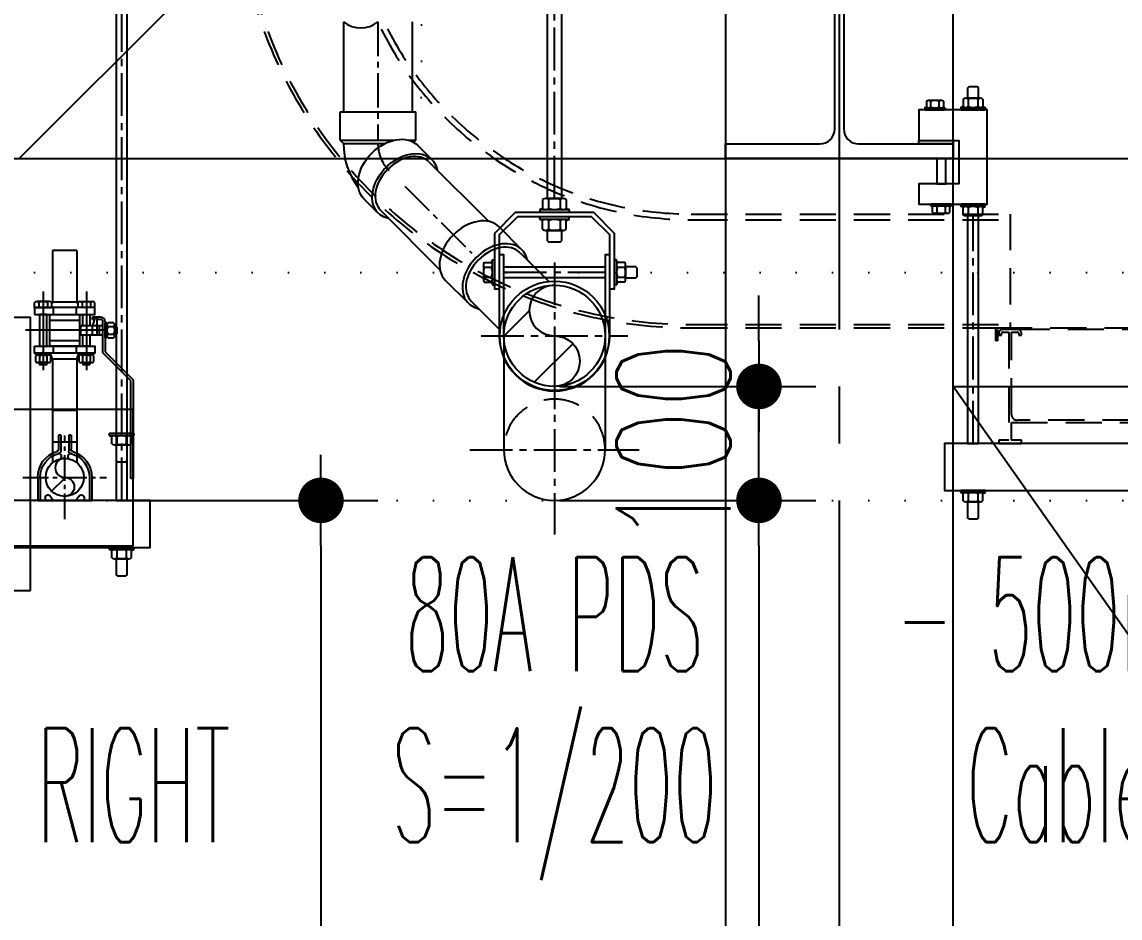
# Model space of a CAD drawing. Header units: millimetres. Extents: x -192235 to 515711, y 45168 to 947868.
# Drawn here: x 161682 to 162647, y 465183 to 465970 of the extents above; entities that cross this region are included whole.
import ezdxf
from ezdxf.enums import TextEntityAlignment as Align

# ---------------------------------------------------------------- set-up
doc = ezdxf.new("R2010")
doc.units = ezdxf.units.MM
doc.header["$LTSCALE"] = 1000
doc.header["$PDMODE"] = 1
for name, pattern in [('CENTER2', [1.125, 0.75, -0.125, 0.125, -0.125]), ('DOT2', [3.175, 0, -3.175]), ('HIDDEN2', [4.7625, 3.175, -1.5875]), ('TPH12-SEC-@20-1$0$CENTERK0', [0.65, 0.5, -0.05, 0.05, -0.05])]:
    doc.linetypes.add(name, pattern=pattern)
for name, color, linetype in [('0-LEVEL LINE', 4, 'DOT2'), ('BG-GN2', 72, 'Continuous'), ('e-eq-SWB', 130, 'Continuous'), ('Hook-up', 130, 'HIDDEN2'), ('M-DIM', 1, 'Continuous'), ('M-PIPE', 3, 'Continuous'), ('M-TXT', 3, 'Continuous'), ('MPPIPE', 100, 'Continuous'), ('SM-SEC-Cm$0$SUPPORT', 2, 'Continuous'), ('SUPPORT', 2, 'Continuous'), ('TPH12-SEC-@20-1$0$STEEL2', 252, 'Continuous'), ('TPH12-SEC-@20-1$0$STEEL3', 252, 'Continuous')]:
    doc.layers.add(name, color=color, linetype=linetype)
doc.styles.add('aa-txt', font='simplex.shx', dxfattribs={"width": 0.7, "bigfont": 'chineset.shx'})
doc.dimstyles.new('50-DIM', dxfattribs={"dimscale": 50, "dimtxt": 2, "dimasz": 0.8, "dimexe": 1, "dimexo": 1, "dimgap": 0.5, "dimtad": 1, "dimdec": 0, "dimdsep": 46, "dimtxsty": 'aa-txt', "dimblk": 'DOT', "dimcen": 5, "dimclrd": 256, "dimclre": 256, "dimclrt": 256, "dimadec": 0, "dimazin": 0, "dimtfac": 1, "dimtdec": 0, "dimtix": 1, "dimtmove": 2, "dimatfit": 3, "dimldrblk": 'DOT', "dimfxl": 1, "dimtolj": 1, "dimtzin": 0, "dimarcsym": 0})

# ---------------------------------------------------------------- blocks, each defined once
blk = doc.blocks.new('TPH12-SEC-@20-1')
at = {"layer": 'DEFPOINTS', "linetype": 'TPH12-SEC-@20-1$0$CENTERK0'}
blk.add_line((162400, 467500), (162400, 462400), dxfattribs=at)
at = {"layer": 'TPH12-SEC-@20-1$0$STEEL2'}
blk.add_lwpolyline([(162300, 466250), (162500, 466250), (162500, 466237), (162417, 466237, 0.414214), (162404, 466224), (162404, 465876, 0.414214), (162417, 465863), (162500, 465863), (162500, 465850), (162300, 465850), (162300, 465863), (162383, 465863, 0.414214), (162396, 465876), (162396, 466224, 0.414214), (162383, 466237), (162300, 466237)], format="xyb", close=True, dxfattribs=at)
at = {"layer": 'TPH12-SEC-@20-1$0$STEEL3'}
blk.add_line((160000, 465850), (175000, 465850), dxfattribs=at)
blk.add_lwpolyline([(162300, 463950), (162500, 463950), (162500, 466250), (162300, 466250)], close=True, dxfattribs=at)
blk = doc.blocks.new('DOT')
at = {"color": 0}
blk.add_line((-1, 0), (1, 0), dxfattribs=at)
at = {"color": 3, "const_width": 0.5}
blk.add_lwpolyline([(-0.25, 0, 1), (0.25, 0, 1)], format="xyb", close=True, dxfattribs=at)
blk = doc.blocks.new('*D116')
at = {"layer": 'DEFPOINTS', "color": 0, "transparency": 16777216}
for p in [(162104.5, 465550), (162104.5, 463950), (162329.5, 463950)]:
    blk.add_point(p, dxfattribs=at)
at = {"layer": 'M-DIM', "lineweight": -2, "transparency": 16777216}
for p, q in [((162154.5, 465550), (162379.5, 465550)), ((162329.5, 465510), (162329.5, 463990)), ((162154.5, 463950), (162379.5, 463950))]:
    blk.add_line(p, q, dxfattribs=at)
at = {"layer": 'M-DIM', "lineweight": -2, "transparency": 16777216, "xscale": 40, "yscale": 40, "zscale": 40}
for p, rotation in [((162329.5, 465550), 90), ((162329.5, 463950), 270)]:
    blk.add_blockref('DOT', p, dxfattribs=dict(at, rotation=rotation))
at = {"layer": 'M-DIM', "transparency": 16777216, "insert": (162254.5, 464500), "char_height": 100, "attachment_point": 5, "rotation": 90, "style": 'aa-txt'}
blk.add_mtext('\\A1;1600', dxfattribs=at)
blk = doc.blocks.new('_Dot')
at = {"color": 0, "linetype": 'ByBlock', "lineweight": -2}
blk.add_line((-0.5, 0), (-1, 0), dxfattribs=at)
at = {"color": 0, "linetype": 'ByBlock', "const_width": 0.5}
blk.add_lwpolyline([(-0.25, 0, 1), (0.25, 0, 1)], format="xyb", close=True, dxfattribs=at)
blk = doc.blocks.new('S-4500-100A')
for p, q in [((-120, 120), (120, 120)), ((-120, -120), (-120, 120)), ((120, -120), (120, 120)), ((-120, -120), (120, -120))]:
    blk.add_line(p, q)
blk.add_circle((0, 0), 57.15)
blk = doc.blocks.new('Nut-M10')
for p, q in [((6.5, 10), (-6.5, 10)), ((-10.9, 1.5), (-10.9, 0.5)), ((-8.66, 2.8), (-10.6, 1.96)), ((-10.4, 2), (10.4, 2)), ((-10.4, 0), (10.4, 0)), ((-8.66, 9.2), (-8.66, 2.8)), ((-4.33, 9.2), (-4.33, 2.8)), ((4.33, 2.8), (4.33, 9.2)), ((8.66, 9.2), (8.66, 2.8)), ((8.66, 2.8), (10.6, 1.96)), ((10.9, 1.5), (10.9, 0.5))]:
    blk.add_line(p, q)
for centre, radius, start, end in [((-6.5, 6.67), 3.33, 49.44104, 130.55896), ((0, -2.12), 12.12, 69.06503, 110.93497), ((6.5, 6.67), 3.33, 49.44104, 130.55896), ((-10.4, 1.5), 0.5, 90, 180), ((-10.4, 0.5), 0.5, 180, 270), ((-6.5, 5.33), 3.33, 229.44104, 310.55896), ((0, 14.12), 12.12, 249.06503, 290.93497), ((6.5, 5.33), 3.33, 229.44104, 310.55896), ((10.4, 1.5), 0.5, 0, 90), ((10.4, 0.5), 0.5, 270, 0)]:
    blk.add_arc(centre, radius, start, end)
blk = doc.blocks.new('Nut-M8')
for p, q in [((-8.95, 1.2), (-8.95, 0.4)), ((-7.51, 2.25), (-8.75, 1.55)), ((-8.55, 1.6), (8.55, 1.6)), ((-8.55, 0), (8.55, 0)), ((-7.51, 7.35), (-7.51, 2.25)), ((5.63, 8), (-5.63, 8)), ((-3.75, 7.35), (-3.75, 2.25)), ((3.75, 2.25), (3.75, 7.35)), ((7.51, 7.35), (7.51, 2.25)), ((7.51, 2.25), (8.75, 1.55)), ((8.95, 1.2), (8.95, 0.4))]:
    blk.add_line(p, q)
for centre, radius, start, end in [((-8.55, 1.2), 0.4, 90, 180), ((-8.55, 0.4), 0.4, 180, 270), ((-5.63, 4.97), 3.03, 51.78679, 128.21321), ((-5.63, 4.63), 3.03, 231.78679, 308.21321), ((0, -3.16), 11.16, 70.34714, 109.65286), ((0, 12.76), 11.16, 250.34714, 289.65286), ((5.63, 4.97), 3.03, 51.78679, 128.21321), ((5.63, 4.63), 3.03, 231.78679, 308.21321), ((8.55, 1.2), 0.4, 0, 90), ((8.55, 0.4), 0.4, 270, 0)]:
    blk.add_arc(centre, radius, start, end)
blk = doc.blocks.new('HG-S-r')
blk.add_lwpolyline([(0.874, 5), (0.774, 4.9), (0.774, 4), (1.726, 4), (1.726, 4.9), (1.626, 5)], close=True)
blk.add_lwpolyline([(-0.5, 0.3), (0, 0.3), (0, -3.5), (-3.5, -3.5), (-3.5, -5.3), (2.5, -5.3), (2.5, 3), (-3.5, 3), (-3.5, 0.3), (-0.5, 0.3), (-0.5, 0), (-3.5, 0), (-3.5, 0.3)])
at = {"xscale": 0.1, "yscale": 0.1, "zscale": 0.1}
for name, p in [('Nut-M10', (1.25, 3)), ('Nut-M8', (-2.1, 3))]:
    blk.add_blockref(name, p, dxfattribs=at)
at = {"xscale": 0.1, "yscale": 0.1, "zscale": 0.1, "rotation": 180}
for name, p in [('Nut-M8', (-1.55, -5.3)), ('Nut-M10', (1.25, -5.3))]:
    blk.add_blockref(name, p, dxfattribs=at)
blk = doc.blocks.new('*D301')
at = {"layer": 'DEFPOINTS', "color": 0, "transparency": 16777216}
for p in [(162104.5, 465650), (162329.5, 465650), (162104.5, 465550)]:
    blk.add_point(p, dxfattribs=at)
at = {"layer": 'M-DIM', "lineweight": -2, "transparency": 16777216}
for p, q in [((162329.5, 465690), (162329.5, 465730)), ((162154.5, 465650), (162379.5, 465650)), ((162329.5, 465550), (162329.5, 465650)), ((162154.5, 465550), (162379.5, 465550)), ((162329.5, 465510), (162329.5, 465470))]:
    blk.add_line(p, q, dxfattribs=at)
at = {"layer": 'M-DIM', "lineweight": -2, "transparency": 16777216, "xscale": 40, "yscale": 40, "zscale": 40}
for p, rotation in [((162329.5, 465650), 270), ((162329.5, 465550), 90)]:
    blk.add_blockref('DOT', p, dxfattribs=dict(at, rotation=rotation))
at = {"layer": 'M-DIM', "transparency": 16777216, "insert": (162254.5, 465600), "char_height": 100, "attachment_point": 5, "rotation": 90, "style": 'aa-txt'}
blk.add_mtext('\\A1;100', dxfattribs=at)
blk = doc.blocks.new('*D302')
at = {"layer": 'DEFPOINTS', "color": 0, "transparency": 16777216}
for p in [(161720, 465550), (161720, 463950), (161945, 463950)]:
    blk.add_point(p, dxfattribs=at)
at = {"layer": 'M-DIM', "lineweight": -2, "transparency": 16777216}
for p, q in [((161770, 465550), (161995, 465550)), ((161945, 465510), (161945, 463990)), ((161770, 463950), (161995, 463950))]:
    blk.add_line(p, q, dxfattribs=at)
at = {"layer": 'M-DIM', "lineweight": -2, "transparency": 16777216, "xscale": 40, "yscale": 40, "zscale": 40}
for p, rotation in [((161945, 465550), 90), ((161945, 463950), 270)]:
    blk.add_blockref('DOT', p, dxfattribs=dict(at, rotation=rotation))
at = {"layer": 'M-DIM', "transparency": 16777216, "insert": (161870, 464500), "char_height": 100, "attachment_point": 5, "rotation": 90, "style": 'aa-txt'}
blk.add_mtext('\\A1;1600', dxfattribs=at)
blk = doc.blocks.new('Nut-M12')
for p, q in [((-10.39, 11.05), (-10.39, 3.35)), ((7.79, 12), (-7.79, 12)), ((-5.2, 11.05), (-5.2, 3.35)), ((5.2, 3.35), (5.2, 11.05)), ((10.39, 11.05), (10.39, 3.35)), ((-13, 1.8), (-13, 0.6)), ((-10.39, 3.35), (-12.64, 2.35)), ((-12.4, 2.4), (12.4, 2.4)), ((-12.4, 0), (12.4, 0)), ((10.39, 3.35), (12.64, 2.35)), ((13, 1.8), (13, 0.6))]:
    blk.add_line(p, q)
for centre, radius, start, end in [((-7.79, 7.97), 4.03, 49.8296, 130.1704), ((0, -2.69), 14.69, 69.27836, 110.72164), ((7.79, 7.97), 4.03, 49.8296, 130.1704), ((-12.4, 1.8), 0.6, 90, 180), ((-12.4, 0.6), 0.6, 180, 270), ((-7.79, 6.43), 4.03, 229.8296, 310.1704), ((0, 17.09), 14.69, 249.27836, 290.72164), ((7.79, 6.43), 4.03, 229.8296, 310.1704), ((12.4, 1.8), 0.6, 0, 90), ((12.4, 0.6), 0.6, 270, 0)]:
    blk.add_arc(centre, radius, start, end)
blk = doc.blocks.new('SS-BV-15A-f')
for p, q in [((-5.106, 3.55), (-2.656, 6)), ((-2.573, 5.8), (-5.023, 3.35)), ((-2.656, 6), (5.99, 6)), ((5.99, 5.8), (-2.573, 5.8)), ((5.99, 6), (5.99, 5.8)), ((-8.16, 3.15), (-8.16, 2.45)), ((-7.96, 3.15), (-7.96, 2.85)), ((-7.76, 3.55), (-5.106, 3.55)), ((-5.023, 3.35), (-7.76, 3.35)), ((-6.61, 3.05), (-7.41, 3.05)), ((-9.01, 2.644), (-9.01, 1.144)), ((-7.96, 2.45), (-8.16, 2.45)), ((-7.96, 2.607), (-7.96, 2.45)), ((-6.61, 2.85), (-7.41, 2.85)), ((-6.61, 2.45), (-7.41, 2.45)), ((-14.02, 1.067), (-9.51, 1.067)), ((-14.02, 1.067), (-14.02, -1.067)), ((-9.51, 1.067), (-9.302, 1.15)), ((-9.51, -1.067), (-9.51, 1.067)), ((-9.01, 1), (-8.41, 1)), ((-7.91, -1.3), (-7.91, 1.3)), ((-6.11, -1.3), (-6.11, 1.3)), ((-5.61, 1), (-5.01, 1)), ((-4.51, 1.067), (-4.968, 1.25)), ((-4.51, 1.067), (0, 1.067)), ((-4.51, -1.067), (-4.51, 1.067)), ((0, 1.067), (0, -1.067)), ((-14.02, -1.067), (-9.51, -1.067)), ((-9.51, -1.067), (-9.302, -1.15)), ((-9.01, -1), (-8.41, -1)), ((-9.01, -2.65), (-9.01, -1.15)), ((-5.61, -1), (-5.01, -1)), ((-4.51, -1.067), (-4.968, -1.25)), ((-4.51, -1.067), (0, -1.067))]:
    blk.add_line(p, q)
at = {"color": 0}
for p, q in [((-7.66, 4.29), (-7.66, 3.81)), ((-6.52, 4.39), (-7.5, 4.39)), ((-7.335, 3.81), (-7.335, 4.29)), ((-7.298, 4.57), (-7.327, 4.54)), ((-7.327, 4.39), (-7.327, 4.54)), ((-6.692, 4.54), (-7.327, 4.54)), ((-7.298, 4.57), (-6.722, 4.57)), ((-6.722, 4.57), (-6.692, 4.54)), ((-6.692, 4.39), (-6.692, 4.54)), ((-6.685, 3.81), (-6.685, 4.29)), ((-6.36, 3.81), (-6.36, 4.29)), ((-7.66, 3.71), (-6.36, 3.71)), ((-7.66, 3.71), (-7.66, 3.55)), ((-6.36, 3.55), (-7.66, 3.55)), ((-7.5, 3.71), (-6.52, 3.71)), ((-6.36, 3.71), (-6.36, 3.55)), ((-9.54, 1.337), (-9.54, 2.462)), ((-9.01, 2.65), (-9.44, 2.65)), ((-9.44, 2.275), (-9.01, 2.275)), ((-5.01, 1.25), (-5.01, 2.55)), ((-4.85, 2.55), (-5.01, 2.55)), ((-4.85, 2.55), (-4.85, 1.25)), ((-4.85, 2.39), (-4.85, 1.41)), ((-4.27, 2.55), (-4.75, 2.55)), ((-4.75, 2.225), (-4.27, 2.225)), ((-4.17, 1.41), (-4.17, 2.39)), ((-4.17, 2.218), (-4.02, 2.218)), ((-3.99, 2.188), (-4.02, 2.218)), ((-4.02, 1.582), (-4.02, 2.218)), ((-3.99, 2.188), (-3.99, 1.612)), ((-9.44, 1.525), (-9.01, 1.525)), ((-9.44, 1.15), (-9.01, 1.15)), ((-4.85, 1.25), (-5.01, 1.25)), ((-4.75, 1.575), (-4.27, 1.575)), ((-4.75, 1.25), (-4.27, 1.25)), ((-4.17, 1.582), (-4.02, 1.582)), ((-3.99, 1.612), (-4.02, 1.582)), ((-9.54, -1.337), (-9.54, -2.462)), ((-9.44, -1.15), (-9.01, -1.15)), ((-9.44, -1.525), (-9.01, -1.525)), ((-5.01, -1.25), (-5.01, -2.55)), ((-4.85, -1.25), (-5.01, -1.25)), ((-4.85, -2.55), (-4.85, -1.25)), ((-4.85, -2.39), (-4.85, -1.41)), ((-4.75, -1.25), (-4.27, -1.25)), ((-4.75, -1.575), (-4.27, -1.575)), ((-4.17, -1.41), (-4.17, -2.39)), ((-4.17, -1.582), (-4.02, -1.582)), ((-3.99, -1.612), (-4.02, -1.582)), ((-4.02, -2.218), (-4.02, -1.582)), ((-3.99, -1.612), (-3.99, -2.188)), ((-9.44, -2.275), (-9.01, -2.275)), ((-9.01, -2.65), (-9.44, -2.65)), ((-4.85, -2.55), (-5.01, -2.55)), ((-4.75, -2.225), (-4.27, -2.225)), ((-4.27, -2.55), (-4.75, -2.55)), ((-4.17, -2.218), (-4.02, -2.218)), ((-3.99, -2.188), (-4.02, -2.218))]:
    blk.add_line(p, q, dxfattribs=at)
for points in [[(-7.41, 3.35), (-7.41, 1.382), (-6.61, 1.382), (-6.61, 3.35)], [(-7.41, 1.582), (-8.41, 1.582), (-8.41, 2.218), (-7.41, 2.218)], [(-7.41, 2.85), (-8.11, 2.85), (-8.11, 2.65), (-7.41, 2.45)], [(-6.61, 2.218), (-5.61, 2.218), (-5.61, 1.582), (-6.61, 1.582)]]:
    blk.add_lwpolyline(points)
for points in [[(-8.41, -2.65), (-8.41, 2.65), (-9.01, 2.65), (-9.01, -2.65)], [(-5.61, -2.65), (-5.61, 2.65), (-5.01, 2.65), (-5.01, -2.65)], [(-8.41, 1.3), (-5.61, 1.3), (-5.61, -1.3), (-8.41, -1.3)], [(-5.61, -2.218), (-5.61, -1.582), (-8.41, -1.582), (-8.41, -2.218)]]:
    blk.add_lwpolyline(points, close=True)
for centre, radius, start, end in [((-7.497, 4.208), 0.182, 26.77621, 153.22379), ((-7.01, 3.812), 0.578, 55.79454, 124.20546), ((-6.523, 4.208), 0.182, 26.77621, 153.22379), ((-7.497, 3.892), 0.182, 206.77621, 333.22379), ((-7.01, 4.288), 0.578, 235.79454, 304.20546), ((-6.523, 3.892), 0.182, 206.77621, 333.22379), ((-9.314, 2.462), 0.226, 123.85503, 236.14497), ((-8.787, 1.9), 0.753, 150.13717, 209.86283), ((-4.668, 2.387), 0.182, 116.77621, 243.22379), ((-4.272, 1.9), 0.578, 145.79454, 214.20546), ((-4.352, 2.387), 0.182, 296.77621, 63.22379), ((-4.748, 1.9), 0.578, 325.79454, 34.20546), ((-9.314, 1.337), 0.226, 123.85503, 236.14497), ((-4.668, 1.413), 0.182, 116.77621, 243.22379), ((-4.352, 1.413), 0.182, 296.77621, 63.22379), ((-9.314, -1.337), 0.226, 123.85503, 236.14497), ((-8.787, -1.9), 0.753, 150.13717, 209.86283), ((-4.668, -1.413), 0.182, 116.77621, 243.22379), ((-4.272, -1.9), 0.578, 145.79454, 214.20546), ((-4.352, -1.413), 0.182, 296.77621, 63.22379), ((-4.748, -1.9), 0.578, 325.79454, 34.20546), ((-9.314, -2.462), 0.226, 123.85503, 236.14497), ((-4.668, -2.387), 0.182, 116.77621, 243.22379), ((-4.352, -2.387), 0.182, 296.77621, 63.22379)]:
    blk.add_arc(centre, radius, start, end, dxfattribs=at)
for radius in [0.4, 0.2]:
    blk.add_arc((-7.76, 3.15), radius, 90, 180)
at = {"layer": 'MPPIPE', "color": 1, "linetype": 'CENTER2', "ltscale": 0.01}
for p, q in [((-7.01, 3.45), (-7.01, -3.45)), ((-10.41, 1.9), (-3.51, 1.9)), ((-10.41, -1.9), (-3.51, -1.9))]:
    blk.add_line(p, q, dxfattribs=at)
blk = doc.blocks.new('KuzeTee-Side-25Ax15A')
for p, q in [((-10.67, 59), (10.67, 59)), ((-10.67, 59), (-10.67, 12.85)), ((10.67, 59), (10.67, 12.85))]:
    blk.add_line(p, q)
blk.add_circle((0, 0), 16.7)
blk = doc.blocks.new('BG-25A')
for p, q in [((1, 5.104), (-1, 5.104)), ((-0.35, 5.725), (-0.556, 5.725)), ((-0.556, 5.725), (-0.556, 4.482)), ((-0.35, 5.725), (-0.35, 4.325)), ((0.556, 5.725), (0.35, 5.725)), ((0.35, 5.725), (0.35, 4.325)), ((0.556, 5.725), (0.556, 4.482)), ((-2.371, 2.021), (-2.371, 0)), ((-2.165, 2.021), (-2.165, 0)), ((2.165, 2.021), (2.165, 0)), ((2.371, 2.021), (2.371, 0)), ((-2.371, 0), (2.371, 0)), ((-1.706, 0.231), (-1.706, 0)), ((-1.25, 0.349), (-0.973, 0)), ((1.25, 0.349), (0.973, 0)), ((1.706, 0.231), (1.706, 0))]:
    blk.add_line(p, q)
blk.add_circle((0, 2.021), 1.67)
for centre, start, end in [((-0.529, 3.848), 311.78457, 101.78457), ((0.529, 3.848), 78.21543, 228.21543)]:
    blk.add_arc(centre, 0.263, start, end)
at = {"extrusion": (0, 0, -1)}
for centre, major_axis, start_param, end_param in [((0, 2.021), (1.677, 1.677), 3.926991, 5.197458), ((0, 2.021), (1.531, 1.531), 3.926991, 5.260977), ((-0.762, 4.482), (0.146, 0.146), 0.785398, 2.055865), ((-0.556, 4.325), (0.146, 0.146), 0.785398, 2.119384), ((0.556, 4.325), (0.146, 0.146), 2.593005, 3.926991), ((0, 2.021), (1.531, 1.531), -0.548588, 0.785398), ((0.762, 4.482), (-0.146, 0.146), 4.22732, 5.497787), ((0, 2.021), (1.677, 1.677), -0.485069, 0.785398), ((-1.466, 0.243), (0.17, 0.17), 3.876686, 6.615067), ((1.466, 0.243), (0.17, 0.17), 4.380507, 7.118889)]:
    blk.add_ellipse(centre, major_axis=major_axis, ratio=1, start_param=start_param, end_param=end_param, dxfattribs=at)
blk = doc.blocks.new('S-1500-25A')
for p, q in [((-60, 60), (60, 60)), ((-60, -60), (-60, 60)), ((60, -60), (60, 60)), ((-60, -60), (60, -60))]:
    blk.add_line(p, q)
blk.add_circle((0, 0), 16.7)

msp = doc.modelspace()

# ---------------------------------------------------------------- block references
msp.add_blockref('TPH12-SEC-@20-1', (0, 0))

# ---------------------------------------------------------------- next in the draw order: hatches: boundary and pattern name
at = {"layer": '0-LEVEL LINE', "ltscale": 0.01}
h = msp.add_hatch(dxfattribs=at)
h.set_pattern_fill('ANSI31', color=256, scale=100)
h.set_pattern_definition([(45, (51897.3, 0), (-224.5064, 224.5064), [])])
h.paths.add_polyline_path([(160756.41066, 466700), (162036.53965, 466700), (162032.71801, 465850), (160752.58902, 465850)])
at = {"layer": 'BG-GN2'}
h = msp.add_hatch(dxfattribs=at)
h.set_pattern_fill('ANSI31', color=1, scale=10, style=0)
h.set_pattern_definition([(45, (188428.243, 302300.573), (-22.45064, 22.45064), [])])
edge = h.paths.add_edge_path()
edge.add_arc((161720, 465578.55579), 8.35025, 90, 270)
edge.add_arc((161720, 465561.85529), 8.35025, -90, 90, ccw=False)
edge.add_arc((161720, 465570.20554), 16.7005, 90, 270, ccw=False)
at = {"layer": 'M-PIPE'}
h = msp.add_hatch(dxfattribs=at)
h.set_pattern_fill('ANSI31', color=1, scale=15, style=0)
h.set_pattern_definition([(45, (125606.396, 401648.196), (-33.67596, 33.67596), [])])
edge = h.paths.add_edge_path()
edge.add_arc((162150, 465694.45), 44.45, 90, 270)
edge.add_arc((162150, 465672.225), 22.225, 270, 450)
edge.add_arc((162150, 465716.675), 22.225, 90, 270, ccw=False)

# ---------------------------------------------------------------- next in the draw order: linework, layer by layer
at = {"layer": '0-LEVEL LINE', "ltscale": 0.01}
for p, q in [((100000, 465850), (190000, 465850)), ((100000, 465750), (190000, 465750)), ((100000, 465550), (190000, 465550))]:
    msp.add_line(p, q, dxfattribs=at)
msp.add_lwpolyline([(160756.41066, 466700), (162036.53965, 466700), (162032.71801, 465850), (160752.58902, 465850)], close=True, dxfattribs=at)
at = {"layer": 'BG-GN2', "color": 1, "linetype": 'CENTER2', "ltscale": 0.03}
for p, q in [((161720, 465533.50504), (161720, 465606.90604)), ((161683.2995, 465570.20554), (161756.7005, 465570.20554))]:
    msp.add_line(p, q, dxfattribs=at)
at = {"layer": 'BG-GN2'}
msp.add_lwpolyline([(161720, 465586.90604, 1), (161720, 465570.20554, -1), (161720, 465553.50504, -1)], format="xyb", close=True, dxfattribs=at)
msp.add_circle((161720, 465570.20554), 16.7005, dxfattribs=at)
at = {"layer": 'e-eq-SWB'}
msp.add_lwpolyline([(163700, 465650), (162500, 463950), (163700, 463950), (162500, 465650), (163700, 465650), (163700, 463950), (162500, 463950), (162500, 465650)], dxfattribs=at)
at = {"layer": 'Hook-up', "ltscale": 0.01}
for p, q in [((162270, 465801.4), (162550, 465801.4)), ((162270, 465796.4), (162550, 465796.4)), ((162550, 465801.4), (162550, 465701.4)), ((162270, 465704.4), (162550, 465704.4)), ((162270, 465701.4), (162550, 465701.4))]:
    msp.add_line(p, q, dxfattribs=at)
msp.add_lwpolyline([(162539, 465700), (162539, 465690), (162537.6, 465690), (162537.6, 465701.4), (163062.4, 465701.4), (163062.4, 465690), (163061, 465690), (163061, 465700)], close=True, dxfattribs=at)
msp.add_lwpolyline([(163043.8, 465620.4), (162556.2, 465620.4, -0.414213562), (162551.2, 465625.4), (162551.2, 465697.6), (162556.6, 465697.6, -0.414213562), (162557.6, 465696.6), (162557.6, 465695), (162560, 465695), (162560, 465696.6, 0.414213562), (162556.6, 465700), (162543.4, 465700, 0.414213562), (162540, 465696.6), (162540, 465695), (162542.4, 465695), (162542.4, 465696.6, -0.414213562), (162543.4, 465697.6), (162548.8, 465697.6), (162548.8, 465603), (162540, 465603), (162540, 465600), (162560, 465600), (162560, 465603), (162551.2, 465603), (162551.2, 465618.4), (163048.8, 465618.4)], format="xyb", dxfattribs=at)
for radius in [400, 397, 305, 300]:
    msp.add_arc((162270, 466101.4), radius, 180, 270, dxfattribs=at)
at = {"layer": 'M-PIPE'}
for p, q in [((161964.8375, 465970), (161964.8375, 465891.2226)), ((162025.1625, 465970), (162025.1625, 465891.2226)), ((161961.75, 465891.2226), (162028.25, 465891.2226)), ((161961.75, 465866.2226), (161961.75, 465891.2226)), ((162028.25, 465866.2226), (162028.25, 465891.2226)), ((161961.75, 465866.2226), (162009.28373, 465866.2226)), ((161961.75, 465866.2226), (161964.75, 465863.2226)), ((161964.75, 465863.2226), (162001.12278, 465863.2226)), ((162021.86787, 465866.2226), (162028.25, 465866.2226)), ((162028.25, 465866.2226), (162026.36404, 465864.33664)), ((162042.25, 465849.2226), (162029.75, 465861.7226)), ((162040.06681, 465847.03941), (162092.20693, 465794.89929)), ((161995.2274, 465802.2), (161982.7274, 465814.7)), ((161997.41059, 465804.38319), (162049.55071, 465752.24307)), ((162121.3863, 465770.0863), (162101.3863, 465790.0863)), ((162119.88998, 465767.33998), (162145.03721, 465742.19276)), ((162074.3637, 465723.0637), (162054.3637, 465743.0637)), ((162077.11002, 465724.56002), (162102.25724, 465699.41279)), ((162105.55, 465694.45), (162105.55, 465594.45)), ((162194.45, 465694.45), (162194.45, 465594.45))]:
    msp.add_line(p, q, dxfattribs=at)
at = {"layer": 'M-PIPE', "color": 1, "linetype": 'CENTER2', "ltscale": 0.04}
for p, q in [((161995, 465970), (161995, 465866.2226)), ((162018.7387, 465825.7113), (162077.5, 465766.95))]:
    msp.add_line(p, q, dxfattribs=at)
at = {"layer": 'M-PIPE', "color": 1, "linetype": 'CENTER2', "ltscale": 0.05}
for p, q in [((162150, 465758.9), (162150, 465630)), ((162085.55, 465694.45), (162214.45, 465694.45)), ((162150, 465668.9), (162150, 465520)), ((162075.55, 465594.45), (162224.45, 465594.45))]:
    msp.add_line(p, q, dxfattribs=at)
at = {"layer": 'M-PIPE'}
msp.add_lwpolyline([(162150, 465738.9, 1), (162150, 465694.45, -1), (162150, 465650, -1)], format="xyb", close=True, dxfattribs=at)
for radius in [48, 44.45]:
    msp.add_circle((162150, 465694.45), radius, dxfattribs=at)
for centre, radius, start, end in [((161979.91875, 465989.65427), 24.77366, 232.5, 307.5), ((162028.25, 465863.2226), 63.5, 180, 217.33060365), ((162150, 465594.45), 44.45, 180, 0)]:
    msp.add_arc(centre, radius, start, end, dxfattribs=at)
at = {"layer": 'M-PIPE', "color": 1, "linetype": 'CENTER2', "ltscale": 0.04}
msp.add_arc((162028.25, 465863.2226), 33.25, 180, 225, dxfattribs=at)
at = {"layer": 'M-PIPE', "linetype": 'HIDDEN2', "ltscale": 0.01}
msp.add_arc((162150, 465594.45), 44.45, 0, 180, dxfattribs=at)
at = {"layer": 'M-PIPE', "extrusion": (0, 0, -1)}
for centre, start_param, end_param in [((162006.2387, 465838.2113), 3.141592654, 6.283185307), ((162018.7387, 465825.7113), 2.70724049, 6.71753747)]:
    msp.add_ellipse(centre, major_axis=(23.5113, 23.5113), ratio=0.707106781, start_param=start_param, end_param=end_param, dxfattribs=at)
at = {"layer": 'M-PIPE'}
for centre, major_axis, ratio, start_param, end_param in [((162018.7387, 465825.7113), (-21.32811, -21.32811), 0.707106781, 3.141592654, 6.283185307), ((162077.875, 465766.575), (-23.5113, -23.5113), 0.707106781, 3.141592654, 6.283185307), ((162097.875, 465746.575), (-23.5113, -23.5113), 0.707106781, 2.713536672, 6.711241289), ((162098.5, 465745.95), (-21.38998, -21.38998), 0.712950639, 3.141592654, 6.283185307)]:
    msp.add_ellipse(centre, major_axis=major_axis, ratio=ratio, start_param=start_param, end_param=end_param, dxfattribs=at)
at = {"layer": 'SM-SEC-Cm$0$SUPPORT'}
for points in [[(161765.2375, 465550), (161774.7625, 465550), (161774.7625, 466200.7), (161765.2375, 466200.7)], [(162512.7375, 465600), (162522.2625, 465600), (162522.2625, 465800), (162512.7375, 465800)]]:
    msp.add_lwpolyline(points, close=True, dxfattribs=at)
at = {"layer": 'SUPPORT', "linetype": 'CENTER2', "ltscale": 0.05}
for p, q in [((161770, 465550), (161770, 466200.7)), ((162150, 465815), (162150, 466198.7)), ((162517.5, 465600), (162517.5, 465800)), ((162105.55, 465750.2375), (162194.45, 465750.2375))]:
    msp.add_line(p, q, dxfattribs=at)
at = {"layer": 'SUPPORT'}
for points in [[(162143.65, 466198.7), (162143.65, 465815), (162156.35, 465815), (162156.35, 466198.7)], [(162486.53025, 465850), (162485.53025, 465849), (162485.53025, 465828), (162493.46975, 465828), (162493.46975, 465849), (162492.46975, 465850)], [(162182.45, 465799), (162117.55, 465799), (162101.55, 465783), (162101.55, 465735.5), (162097.55, 465735.5), (162097.55, 465784.65685), (162115.89315, 465803), (162184.10685, 465803), (162202.45, 465784.65685), (162202.45, 465735.5), (162198.45, 465735.5), (162198.45, 465783)], [(162155.35, 465777), (162156.35, 465778), (162156.35, 465787), (162143.65, 465787), (162143.65, 465778), (162144.65, 465777)], [(162105.55, 465745.475), (162105.55, 465755), (162194.45, 465755), (162194.45, 465745.475)], [(162222.45, 465754), (162221.45, 465755), (162212.45, 465755), (162212.45, 465745.475), (162221.45, 465745.475), (162222.45, 465746.475)], [(161773.7625, 465583.725), (161774.7625, 465584.725), (161774.7625, 465598.725), (161765.2375, 465598.725), (161765.2375, 465584.725), (161766.2375, 465583.725)], [(163104.5, 465600), (162492.5, 465600), (162492.5, 465558.725), (163104.5, 465558.725)], [(161795, 465550), (161175, 465550), (161175, 465508.725), (161795, 465508.725)], [(162521.2625, 465533.725), (162522.2625, 465534.725), (162522.2625, 465548.725), (162512.7375, 465548.725), (162512.7375, 465534.725), (162513.7375, 465533.725)], [(161773.7625, 465483.725), (161774.7625, 465484.725), (161774.7625, 465498.725), (161765.2375, 465498.725), (161765.2375, 465484.725), (161766.2375, 465483.725)]]:
    msp.add_lwpolyline(points, close=True, dxfattribs=at)
msp.add_lwpolyline([(162198.45, 465694.45), (162198.45, 465765.5), (162194.45, 465765.5), (162194.45, 465694.45, -1), (162105.55, 465694.45), (162105.55, 465765.5), (162101.55, 465765.5), (162101.55, 465694.45, 1)], format="xyb", close=True, dxfattribs=at)

# ---------------------------------------------------------------- next in the draw order: block references
for name, p in [('S-4500-100A', (161570, 465590.86465)), ('S-1500-25A', (161720, 465570.20554))]:
    msp.add_blockref(name, p)
at = {"layer": 'BG-GN2', "xscale": 10, "yscale": 10, "zscale": 10, "rotation": 270}
msp.add_blockref('SS-BV-15A-f', (161720, 465629.20554), dxfattribs=at)
at = {"layer": 'BG-GN2'}
msp.add_blockref('KuzeTee-Side-25Ax15A', (161720, 465570.20554), dxfattribs=at)
at = {"layer": 'BG-GN2', "xscale": 10, "yscale": 10, "zscale": 10}
msp.add_blockref('BG-25A', (161720, 465550), dxfattribs=at)
at = {"layer": 'SUPPORT', "xscale": 10, "yscale": 10, "zscale": 10}
msp.add_blockref('HG-S-r', (162505, 465863), dxfattribs=at)
at = {"layer": 'SUPPORT'}
msp.add_blockref('Nut-M12', (162150, 465803), dxfattribs=at)
for name, p, rotation in [('Nut-M12', (162150, 465799), 180), ('Nut-M10', (162097.55, 465750.2375), 90), ('Nut-M10', (162202.45, 465750.2375), 270), ('Nut-M10', (161770, 465608.725), 180), ('Nut-M10', (162517.5, 465558.725), 180), ('Nut-M10', (161770, 465508.725), 180)]:
    msp.add_blockref(name, p, dxfattribs=dict(at, rotation=rotation))

# ---------------------------------------------------------------- next in the draw order: texts
at = {"layer": 'M-TXT', "style": 'aa-txt', "width": 0.45}
for s, p in [('- 500mm(W)x100mm(H)', (162450, 465450)), ('  Cable Tray (MIS)', (162450, 465300)), ('- FROM LEFT TO RIGHT', (161150, 465300))]:
    msp.add_text(s, height=100, dxfattribs=at).set_placement(p, align=Align.MIDDLE_LEFT)
for s, p in [('80A PDS', (162150, 465450)), ('S=1/200', (162150, 465300))]:
    msp.add_text(s, height=100, dxfattribs=at).set_placement(p, align=Align.MIDDLE_CENTER)

# ---------------------------------------------------------------- next in the draw order: dimensions: what is measured, and where the dimension line sits
at = {"layer": 'M-DIM'}
dim = msp.add_linear_dim(base=(162329.5, 465650), p1=(162104.5, 465550), p2=(162104.5, 465650), angle=270, dimstyle='50-DIM', dxfattribs=at)
dim.commit()
dim.dimension.update_dxf_attribs({"geometry": '*D301', "text_midpoint": (162254.5, 465600)})
for base, p1, p2, picture, middle in [((161945, 463950), (161720, 465550), (161720, 463950), '*D302', (161870, 464500)), ((162329.5, 463950), (162104.5, 465550), (162104.5, 463950), '*D116', (162254.5, 464500))]:
    dim = msp.add_linear_dim(base=base, p1=p1, p2=p2, angle=90, dimstyle='50-DIM', dxfattribs=at)
    dim.commit()
    dim.dimension.update_dxf_attribs({"geometry": picture, "text_midpoint": middle, "dimtype": 160})

doc.saveas('drawing.dxf')
